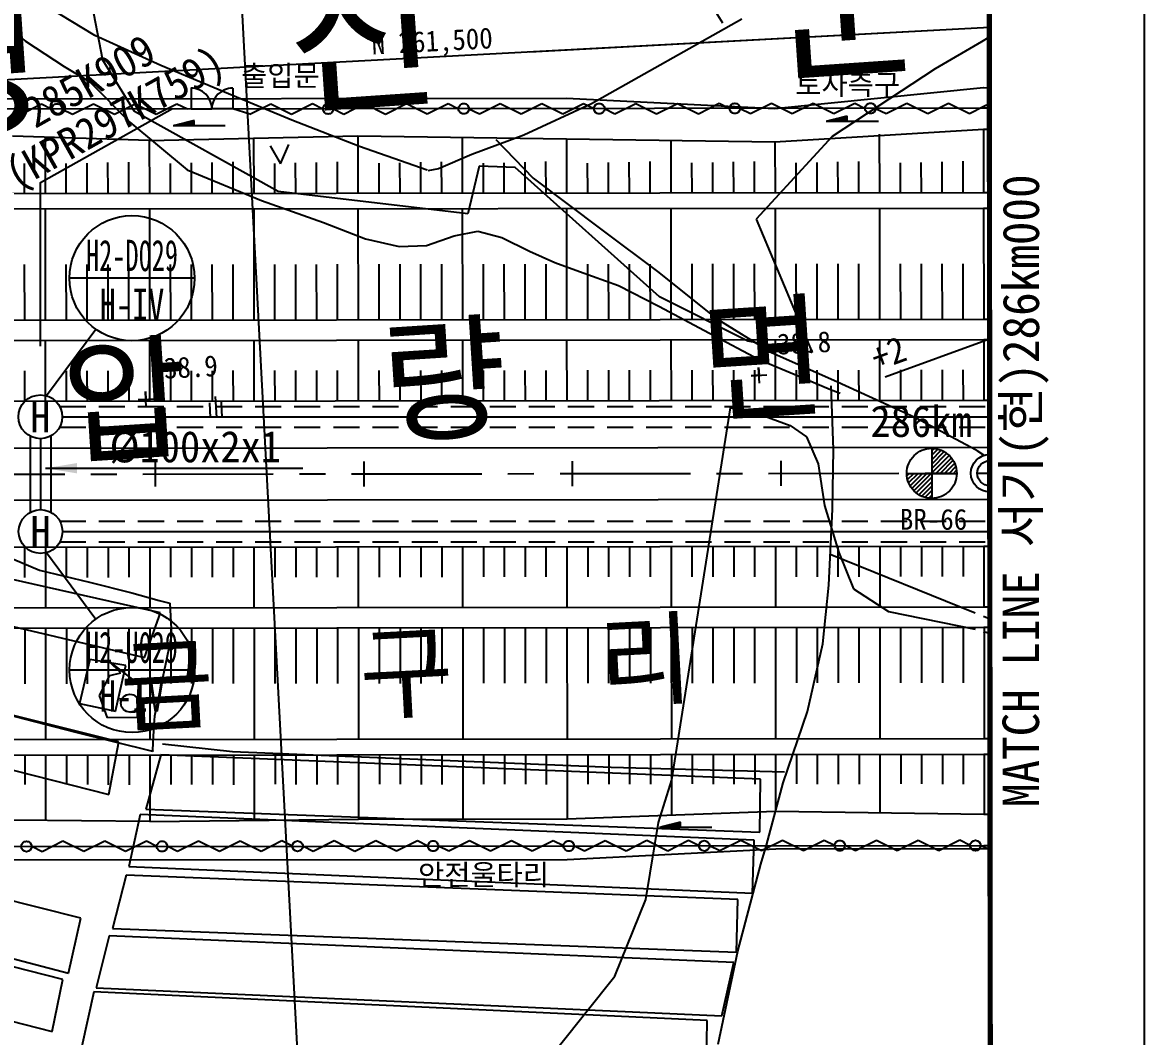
# Model space of a CAD drawing. Header units: millimetres. Extents: x 16742 to 17538, y 1103 to 1809.
# Drawn here: x 17430.3 to 17537.9, y 1420 to 1517.3 of the extents above; entities that cross this region are included whole.
import ezdxf
from ezdxf.enums import TextEntityAlignment as Align
from ezdxf.xclip import XClip

# ---------------------------------------------------------------- set-up
doc = ezdxf.new("R2010")
doc.units = ezdxf.units.MM
doc.header["$LTSCALE"] = 10
doc.header["$MEASUREMENT"] = 0
doc.header["$XCLIPFRAME"] = 2
for name, pattern in [('A-CENTR01', [2, 1.25, -0.25, 0.25, -0.25]), ('CENTER', [2, 1.25, -0.25, 0.25, -0.25]), ('HIDDEN', [0.375, 0.25, -0.125])]:
    doc.linetypes.add(name, pattern=pattern)
for name, color, linetype in [('TN-MACL', 6, 'A-CENTR01'), ('TN-MANH', 4, 'Continuous'), ('TZ-BASE', 253, 'Continuous'), ('TZ-CABL', 4, 'Continuous'), ('TZ-MACT', 6, 'Continuous')]:
    doc.layers.add(name, color=color, linetype=linetype)
doc.layers.add('TX-PAPR', color=2, linetype='Continuous', plot=False)
doc.styles.add('GR', font='GulimChe.ttf')
doc.styles.get("Standard").update_dxf_attribs({"font": 'GulimChe.ttf'})
doc.linetypes.add('ZIGZAG', pattern='A,0.0001,-0.2,[131,ltypeshp.shx,S=0.2,R=0,X=-0.2,Y=0],-0.4,[131,ltypeshp.shx,S=0.2,R=180,X=0.2,Y=0],-0.2', length=0.8001)
doc.dimstyles.get("Standard").update_dxf_attribs({"dimtxt": 0.18, "dimasz": 0.18, "dimexe": 0.18, "dimexo": 0.0625, "dimgap": 0.09, "dimtad": 0, "dimtih": 1, "dimtoh": 1, "dimdec": 4, "dimzin": 0, "dimdsep": 46, "dimtxsty": 'Standard', "dimcen": 0.09, "dimadec": 0, "dimazin": 0, "dimtfac": 1, "dimtdec": 4, "dimtofl": 0, "dimtmove": 0, "dimatfit": 3, "dimfxl": 0, "dimtolj": 1, "dimtzin": 0, "dimarcsym": 0})

# ---------------------------------------------------------------- blocks, each defined once
blk = doc.blocks.new('JD-FHFGFGH4SFG5')
at = {"layer": 'TZ-BASE'}
for p, q in [((623.59, 133.44), (642.18, -216.42)), ((674.42, 43.8, 40.57), (661.65, 64.36, 40.57)), ((614.97, 40.26, 38.99), (613.45, 48, 38.99)), ((614.2, 42.64, 40.09), (609.8, 45.29, 40.09)), ((603.39, 45.11, 39.17), (607.55, 42.07, 39.17)), ((676.22, 44.2, 41.21), (661.82, 36.08, 41.21)), ((699.42, 43.35), (-0.01, 6.18)), ((699.42, 43.35), (655.9, 41.04)), ((699.96, 43.38), (699.42, 43.35)), ((699.96, 43.38), (699.42, 43.35)), ((607.55, 42.07, 39.17), (611.25, 39.66, 39.17)), ((620.5, 39.76, 40.09), (614.2, 42.64, 40.09)), ((699.21, 42.02, 38.99), (694.77, 39.43, 38.99)), ((699.96, 42.45, 38.99), (699.21, 42.02, 38.99)), ((699.42, 42.14, 38.99), (699.21, 42.02, 38.99)), ((617.98, 35.33, 38.99), (614.97, 40.26, 38.99)), ((611.25, 39.66, 39.17), (613.71, 38.19, 39.17)), ((627.01, 37.02, 40.09), (620.5, 39.76, 40.09)), ((694.77, 39.43, 38.99), (684.88, 32.93, 38.99)), ((613.71, 38.19, 39.17), (617.55, 34.32, 39.17)), ((623.41, 37.58), (623.41, 35.58)), ((633.08, 34.52, 40.09), (627.01, 37.02, 40.09)), ((627.41, 37.58), (627.41, 35.58)), ((699.44, 35.65), (591.28, 35.55)), ((607.06, 35.06), (609.06, 36.06)), ((609.06, 36.06), (610.06, 35.56)), ((611.06, 35.57), (612.06, 35.07)), ((612.06, 35.07), (614.06, 36.07)), ((614.06, 36.07), (616.06, 35.07)), ((616.06, 35.07), (618.06, 36.07)), ((618.06, 36.07), (620.06, 35.07)), ((620.06, 35.07), (622.06, 36.08)), ((622.06, 36.08), (623.06, 35.58)), ((623.41, 35.58), (625.41, 35.58)), ((627.41, 35.58), (625.41, 35.58)), ((629.06, 35.08), (627.41, 35.58)), ((629.06, 35.08), (631.06, 36.08)), ((631.06, 36.08), (633.06, 35.09)), ((633.06, 35.09), (635.06, 36.09)), ((635.06, 36.09), (636.06, 35.59)), ((637.06, 35.59), (638.06, 35.09)), ((638.06, 35.09), (640.06, 36.09)), ((640.06, 36.09), (642.06, 35.09)), ((642.06, 35.09), (644.06, 36.1)), ((644.06, 36.1), (646.06, 35.1)), ((646.06, 35.1), (648.06, 36.1)), ((648.06, 36.1), (649.06, 35.6)), ((650.06, 35.6), (651.06, 35.1)), ((651.06, 35.1), (653.06, 36.11)), ((653.06, 36.11), (655.06, 35.11)), ((655.06, 35.11), (657.06, 36.11)), ((661.82, 36.08, 41.21), (655.34, 33.06, 41.21)), ((657.06, 36.11), (659.06, 35.11)), ((659.06, 35.11), (661.06, 36.11)), ((661.06, 36.11), (662.06, 35.61)), ((663.06, 35.61), (664.06, 35.12)), ((664.06, 35.12), (666.06, 36.12)), ((666.06, 36.12), (668.06, 35.12)), ((668.06, 35.12), (670.06, 36.12)), ((670.06, 36.12), (672.06, 35.12)), ((672.06, 35.12), (674.06, 36.13)), ((674.06, 36.13), (675.06, 35.63)), ((676.06, 35.63), (677.06, 35.13)), ((677.06, 35.13), (679.06, 36.13)), ((679.06, 36.13), (681.06, 35.13)), ((681.06, 35.13), (683.06, 36.13)), ((683.06, 36.13), (685.06, 35.14)), ((685.06, 35.14), (687.06, 36.14)), ((687.06, 36.14), (688.06, 35.64)), ((689.06, 35.64), (690.06, 35.14)), ((690.06, 35.14), (692.06, 36.14)), ((692.06, 36.14), (694.06, 35.14)), ((694.06, 35.14), (696.06, 36.15)), ((696.06, 36.15), (698.06, 35.15)), ((698.06, 35.15), (699.44, 35.84)), ((699.44, 35.84), (699.97, 36.1)), ((699.97, 35.65), (699.44, 35.65)), ((631.77, 27.67, 38.99), (617.98, 35.33, 38.99)), ((623.7, 34.46), (621.7, 33.96)), ((623.7, 34.43), (623.61, 34.43)), ((623.7, 34.45), (623.66, 34.45)), ((623.7, 33.96), (623.7, 34.46)), ((639.58, 31.99, 40.09), (633.08, 34.52, 40.09)), ((686.33, 34.88), (684.33, 34.38)), ((686.33, 34.88), (684.33, 34.38)), ((686.33, 34.88), (684.33, 34.38)), ((686.33, 34.43), (684.53, 34.43)), ((686.33, 34.43), (684.53, 34.43)), ((686.33, 34.43), (684.53, 34.43)), ((686.33, 34.45), (684.58, 34.45)), ((686.33, 34.45), (684.58, 34.45)), ((686.33, 34.45), (684.58, 34.45)), ((686.33, 34.46), (684.63, 34.46)), ((686.33, 34.46), (684.63, 34.46)), ((686.33, 34.46), (684.63, 34.46)), ((686.33, 34.47), (684.68, 34.47)), ((686.33, 34.47), (684.68, 34.47)), ((686.33, 34.47), (684.68, 34.47)), ((686.33, 34.48), (684.73, 34.48)), ((686.33, 34.48), (684.73, 34.48)), ((686.33, 34.48), (684.73, 34.48)), ((686.33, 34.5), (684.78, 34.5)), ((686.33, 34.5), (684.78, 34.5)), ((686.33, 34.5), (684.78, 34.5)), ((686.33, 34.51), (684.83, 34.51)), ((686.33, 34.51), (684.83, 34.51)), ((686.33, 34.51), (684.83, 34.51)), ((686.33, 34.52), (684.88, 34.52)), ((686.33, 34.52), (684.88, 34.52)), ((686.33, 34.52), (684.88, 34.52)), ((686.33, 34.53), (684.93, 34.53)), ((686.33, 34.53), (684.93, 34.53)), ((686.33, 34.53), (684.93, 34.53)), ((686.33, 34.55), (684.98, 34.55)), ((686.33, 34.55), (684.98, 34.55)), ((686.33, 34.55), (684.98, 34.55)), ((686.33, 34.56), (685.03, 34.56)), ((686.33, 34.56), (685.03, 34.56)), ((686.33, 34.56), (685.03, 34.56)), ((686.33, 34.57), (685.08, 34.57)), ((686.33, 34.57), (685.08, 34.57)), ((686.33, 34.57), (685.08, 34.57)), ((686.33, 34.58), (685.13, 34.58)), ((686.33, 34.58), (685.13, 34.58)), ((686.33, 34.58), (685.13, 34.58)), ((686.33, 34.6), (685.18, 34.6)), ((686.33, 34.6), (685.18, 34.6)), ((686.33, 34.6), (685.18, 34.6)), ((686.33, 34.61), (685.23, 34.61)), ((686.33, 34.61), (685.23, 34.61)), ((686.33, 34.61), (685.23, 34.61)), ((686.33, 34.62), (685.28, 34.62)), ((686.33, 34.62), (685.28, 34.62)), ((686.33, 34.62), (685.28, 34.62)), ((686.33, 34.63), (685.33, 34.63)), ((686.33, 34.63), (685.33, 34.63)), ((686.33, 34.63), (685.33, 34.63)), ((686.33, 34.65), (685.38, 34.65)), ((686.33, 34.65), (685.38, 34.65)), ((686.33, 34.65), (685.38, 34.65)), ((686.33, 34.66), (685.43, 34.66)), ((686.33, 34.66), (685.43, 34.66)), ((686.33, 34.66), (685.43, 34.66)), ((686.33, 34.67), (685.48, 34.67)), ((686.33, 34.67), (685.48, 34.67)), ((686.33, 34.67), (685.48, 34.67)), ((686.33, 34.68), (685.53, 34.68)), ((686.33, 34.68), (685.53, 34.68)), ((686.33, 34.68), (685.53, 34.68)), ((686.33, 34.7), (685.58, 34.7)), ((686.33, 34.7), (685.58, 34.7)), ((686.33, 34.7), (685.58, 34.7)), ((686.33, 34.71), (685.63, 34.71)), ((686.33, 34.71), (685.63, 34.71)), ((686.33, 34.71), (685.63, 34.71)), ((686.33, 34.72), (685.68, 34.72)), ((686.33, 34.72), (685.68, 34.72)), ((686.33, 34.72), (685.68, 34.72)), ((686.33, 34.73), (685.73, 34.73)), ((686.33, 34.73), (685.73, 34.73)), ((686.33, 34.73), (685.73, 34.73)), ((686.33, 34.75), (685.78, 34.75)), ((686.33, 34.75), (685.78, 34.75)), ((686.33, 34.75), (685.78, 34.75)), ((686.33, 34.76), (685.83, 34.76)), ((686.33, 34.76), (685.83, 34.76)), ((686.33, 34.76), (685.83, 34.76)), ((686.33, 34.77), (685.88, 34.77)), ((686.33, 34.77), (685.88, 34.77)), ((686.33, 34.77), (685.88, 34.77)), ((686.33, 34.78), (685.93, 34.78)), ((686.33, 34.78), (685.93, 34.78)), ((686.33, 34.78), (685.93, 34.78)), ((686.33, 34.8), (685.98, 34.8)), ((686.33, 34.8), (685.98, 34.8)), ((686.33, 34.8), (685.98, 34.8)), ((686.33, 34.81), (686.03, 34.81)), ((686.33, 34.81), (686.03, 34.81)), ((686.33, 34.81), (686.03, 34.81)), ((686.33, 34.82), (686.08, 34.82)), ((686.33, 34.82), (686.08, 34.82)), ((686.33, 34.82), (686.08, 34.82)), ((686.33, 34.83), (686.13, 34.83)), ((686.33, 34.83), (686.13, 34.83)), ((686.33, 34.83), (686.13, 34.83)), ((686.33, 34.85), (686.18, 34.85)), ((686.33, 34.85), (686.18, 34.85)), ((686.33, 34.85), (686.18, 34.85)), ((686.33, 34.86), (686.23, 34.86)), ((686.33, 34.86), (686.23, 34.86)), ((686.33, 34.86), (686.23, 34.86)), ((686.33, 34.87), (686.28, 34.87)), ((686.33, 34.87), (686.28, 34.87)), ((686.33, 34.87), (686.28, 34.87)), ((686.33, 34.38), (686.33, 34.88)), ((686.33, 34.38), (686.33, 34.88)), ((686.33, 34.38), (686.33, 34.88)), ((617.55, 34.32, 39.17), (623.04, 29.74, 39.17)), ((623.7, 33.96), (621.71, 33.96)), ((623.7, 33.97), (621.76, 33.97)), ((623.7, 33.98), (621.81, 33.98)), ((623.7, 34), (621.86, 33.99)), ((623.7, 34.01), (621.91, 34.01)), ((623.7, 34.02), (621.96, 34.02)), ((623.7, 34.03), (622.01, 34.03)), ((623.7, 34.05), (622.06, 34.04)), ((623.7, 34.06), (622.11, 34.06)), ((623.7, 34.07), (622.16, 34.07)), ((623.7, 34.08), (622.21, 34.08)), ((623.7, 34.1), (622.26, 34.1)), ((623.7, 34.11), (622.31, 34.11)), ((623.7, 34.12), (622.36, 34.12)), ((623.7, 34.13), (622.41, 34.13)), ((623.7, 34.15), (622.46, 34.15)), ((623.7, 34.16), (622.51, 34.16)), ((623.7, 34.17), (622.56, 34.17)), ((623.7, 34.18), (622.61, 34.18)), ((623.7, 34.2), (622.66, 34.2)), ((623.7, 34.21), (622.71, 34.21)), ((623.7, 34.22), (622.76, 34.22)), ((623.7, 34.23), (622.81, 34.23)), ((623.7, 34.25), (622.86, 34.25)), ((623.7, 34.26), (622.91, 34.26)), ((623.7, 34.27), (622.96, 34.27)), ((623.7, 34.28), (623.01, 34.28)), ((623.7, 34.3), (623.06, 34.3)), ((623.7, 34.31), (623.11, 34.31)), ((623.7, 34.32), (623.16, 34.32)), ((623.7, 34.33), (623.21, 34.33)), ((623.7, 34.35), (623.26, 34.35)), ((623.7, 34.36), (623.31, 34.36)), ((623.7, 34.37), (623.36, 34.37)), ((623.7, 34.38), (623.41, 34.38)), ((623.7, 34.4), (623.46, 34.4)), ((623.7, 34.41), (623.51, 34.41)), ((623.7, 34.42), (623.56, 34.42)), ((626.7, 33.96), (623.7, 33.96)), ((679.41, 32.43), (699.41, 33.65)), ((686.33, 34.38), (684.33, 34.38)), ((686.33, 34.38), (684.33, 34.38)), ((686.33, 34.38), (684.33, 34.38)), ((686.33, 34.4), (684.38, 34.4)), ((686.33, 34.4), (684.38, 34.4)), ((686.33, 34.4), (684.38, 34.4)), ((686.33, 34.41), (684.43, 34.41)), ((686.33, 34.41), (684.43, 34.41)), ((686.33, 34.41), (684.43, 34.41)), ((686.33, 34.42), (684.48, 34.42)), ((686.33, 34.42), (684.48, 34.42)), ((686.33, 34.42), (684.48, 34.42)), ((689.33, 34.39), (686.33, 34.38)), ((689.33, 34.39), (686.33, 34.38)), ((689.33, 34.39), (686.33, 34.38)), ((699.41, 33.65), (699.44, 33.65)), ((699.41, 33.65), (699.42, 27.58)), ((699.41, 33.65), (699.97, 33.64)), ((699.41, 33.65), (699.42, 27.58)), ((619.41, 32.57), (606.3, 32.97)), ((609.41, 32.88), (609.42, 27.49)), ((619.41, 32.57), (639.41, 32.99)), ((619.41, 32.57), (619.42, 27.5)), ((629.41, 32.78), (629.42, 27.51)), ((639.41, 32.99), (639.42, 27.52)), ((639.41, 32.99), (659.41, 32.71)), ((649.41, 32.85), (649.42, 27.53)), ((655.34, 33.06, 41.21), (650.33, 31.2, 41.21)), ((652.64, 32.66, 41.21), (656.22, 28.96, 41.21)), ((659.41, 32.71), (659.42, 27.54)), ((659.41, 32.71), (679.41, 32.43)), ((669.41, 32.57), (669.42, 27.55)), ((684.88, 32.93, 38.99), (677.62, 25.01, 38.99)), ((679.41, 32.43), (679.42, 27.56)), ((689.41, 33.16), (689.42, 27.57)), ((631, 32.06, 39.08), (631.99, 30.31, 39.08)), ((631.99, 30.31, 39.08), (632.8, 32.16, 39.08)), ((644.77, 30.15, 40.09), (639.58, 31.99, 40.09)), ((607.41, 30.34), (607.42, 27.49)), ((611.41, 30.34), (611.42, 27.5)), ((613.41, 30.39), (613.42, 27.5)), ((615.41, 30.44), (615.42, 27.5)), ((617.41, 30.49), (617.42, 27.5)), ((621.41, 30.35), (621.42, 27.51)), ((623.41, 30.4), (623.42, 27.51)), ((625.41, 30.45), (625.42, 27.51)), ((627.41, 30.5), (627.42, 27.51)), ((631.41, 30.36), (631.42, 27.51)), ((633.41, 30.41), (633.42, 27.52)), ((635.41, 30.46), (635.42, 27.52)), ((637.41, 30.51), (637.42, 27.52)), ((641.41, 30.37), (641.42, 27.52)), ((643.41, 30.42), (643.42, 27.53)), ((646.07, 29.72, 40.09), (644.77, 30.15, 40.09)), ((645.41, 30.47), (645.42, 27.53)), ((650.33, 31.2, 41.21), (647.15, 29.85, 41.21)), ((647.41, 30.52), (647.42, 27.53)), ((651.41, 30.38), (651.42, 27.53)), ((653.41, 30.43), (653.42, 27.54)), ((655.41, 30.48), (655.42, 27.54)), ((657.41, 30.53), (657.42, 27.54)), ((661.41, 30.39), (661.42, 27.54)), ((663.41, 30.44), (663.42, 27.54)), ((665.41, 30.49), (665.42, 27.55)), ((667.41, 30.54), (667.42, 27.55)), ((671.41, 30.4), (671.42, 27.55)), ((673.41, 30.45), (673.42, 27.55)), ((675.41, 30.5), (675.42, 27.56)), ((677.41, 30.55), (677.42, 27.56)), ((681.41, 30.4), (681.42, 27.56)), ((683.41, 30.45), (683.42, 27.56)), ((685.41, 30.5), (685.42, 27.57)), ((687.41, 30.55), (687.42, 27.57)), ((691.41, 30.41), (691.42, 27.57)), ((693.41, 30.46), (693.42, 27.57)), ((695.41, 30.51), (695.42, 27.58)), ((697.41, 30.56), (697.42, 27.58)), ((623.04, 29.74, 39.17), (630.16, 26.8, 39.17)), ((647.15, 29.85, 41.21), (646.12, 29.64, 41.21)), ((651.05, 30.11, 38.99), (649.97, 25.51, 38.99)), ((654.5, 29.97, 38.99), (651.05, 30.11, 38.99)), ((668.32, 17.58, 38.99), (654.5, 29.97, 38.99)), ((656.22, 28.96, 41.21), (662.8, 23.98, 41.21)), ((606.3, 27.49), (699.42, 27.58)), ((649.97, 25.51, 38.99), (631.77, 27.67, 38.99)), ((699.42, 27.58), (699.44, 27.58)), ((699.42, 27.58), (699.99, 27.58)), ((606.3, 25.99), (699.42, 26.08)), ((609.42, 25.99), (609.43, 15.32)), ((619.42, 26), (619.43, 15.33)), ((629.42, 26.01), (629.43, 15.34)), ((630.16, 26.8, 39.17), (636.13, 24.68, 39.17)), ((639.42, 26.02), (639.43, 15.35)), ((649.42, 26.03), (649.43, 15.36)), ((659.42, 26.04), (659.43, 15.37)), ((669.42, 26.05), (669.43, 15.38)), ((679.42, 26.06), (679.43, 15.39)), ((689.42, 26.07), (689.43, 15.4)), ((699.42, 26.08), (699.44, 26.08)), ((699.42, 26.08), (699.43, 15.41)), ((699.42, 26.08), (699.43, 15.41)), ((699.42, 26.08), (700, 26.08)), ((677.62, 25.01, 38.99), (682.97, 12.24, 38.99)), ((636.13, 24.68, 39.17), (640.15, 23.14, 39.17)), ((648.66, 23.4, 39.17), (650.93, 23.86, 39.17)), ((650.93, 23.86, 39.17), (653.23, 23.26, 39.17)), ((662.8, 23.98, 41.21), (668.28, 19.91, 41.21)), ((640.15, 23.14, 39.17), (643.36, 22.4, 39.17)), ((645.98, 22.49, 39.17), (648.66, 23.4, 39.17)), ((653.23, 23.26, 39.17), (655.86, 21.93, 39.17)), ((643.36, 22.4, 39.17), (645.98, 22.49, 39.17)), ((655.86, 21.93, 39.17), (658.31, 20.85, 39.17)), ((607.42, 20.66), (607.43, 15.32)), ((611.42, 20.66), (611.43, 15.33)), ((613.42, 20.66), (613.43, 15.33)), ((615.42, 20.66), (615.43, 15.33)), ((617.42, 20.67), (617.43, 15.33)), ((621.42, 20.67), (621.43, 15.34)), ((623.42, 20.67), (623.43, 15.34)), ((625.42, 20.67), (625.43, 15.34)), ((627.42, 20.68), (627.43, 15.34)), ((631.42, 20.68), (631.43, 15.34)), ((633.42, 20.68), (633.43, 15.35)), ((635.42, 20.68), (635.43, 15.35)), ((637.42, 20.69), (637.43, 15.35)), ((641.42, 20.69), (641.43, 15.35)), ((643.42, 20.69), (643.43, 15.36)), ((645.42, 20.69), (645.43, 15.36)), ((647.42, 20.69), (647.43, 15.36)), ((651.42, 20.7), (651.43, 15.36)), ((653.42, 20.7), (653.43, 15.37)), ((655.42, 20.7), (655.43, 15.37)), ((657.42, 20.7), (657.43, 15.37)), ((658.31, 20.85, 39.17), (660.66, 19.99, 39.17)), ((661.42, 20.71), (661.43, 15.37)), ((663.42, 20.71), (663.43, 15.38)), ((665.42, 20.71), (665.43, 15.38)), ((667.42, 20.71), (667.43, 15.38)), ((671.42, 20.72), (671.43, 15.38)), ((673.42, 20.72), (673.43, 15.38)), ((675.42, 20.72), (675.43, 15.39)), ((677.42, 20.72), (677.43, 15.39)), ((681.42, 20.73), (681.43, 15.39)), ((683.42, 20.73), (683.43, 15.39)), ((685.42, 20.73), (685.43, 15.4)), ((687.42, 20.73), (687.43, 15.4)), ((691.42, 20.74), (691.43, 15.4)), ((693.42, 20.74), (693.43, 15.4)), ((695.42, 20.74), (695.43, 15.41)), ((697.42, 20.74), (697.43, 15.41)), ((660.66, 19.99, 39.17), (664.41, 18.65, 39.17)), ((668.28, 19.91, 41.21), (673.73, 15.53, 41.21)), ((664.41, 18.65, 39.17), (668.27, 16.68, 39.17)), ((676.82, 13.32, 38.99), (668.32, 17.58, 38.99)), ((668.27, 16.68, 39.17), (673.14, 14.09, 39.17)), ((606.31, 15.32), (699.43, 15.41)), ((673.73, 15.53, 41.21), (679.01, 12.27, 41.21)), ((699.43, 15.41), (699.44, 15.41)), ((699.43, 15.41), (699.99, 15.41)), ((673.14, 14.09, 39.17), (677.96, 11.51, 39.17)), ((606.32, 13.37), (699.43, 13.46)), ((609.43, 13.37), (609.44, 7.56)), ((619.43, 13.38), (619.44, 7.57)), ((629.43, 13.39), (629.44, 7.58)), ((639.43, 13.4), (639.44, 7.59)), ((649.43, 13.41), (649.44, 7.6)), ((659.43, 13.42), (659.44, 7.61)), ((669.43, 13.43), (669.44, 7.62)), ((682.97, 12.24, 38.99), (676.82, 13.32, 38.99)), ((679.43, 13.44), (679.44, 7.63)), ((689.43, 13.45), (689.44, 7.64)), ((689.99, 9.9), (699.99, 13.55)), ((699.43, 13.46), (699.44, 13.46)), ((699.43, 13.46), (699.44, 7.65)), ((699.43, 13.46), (700.01, 13.46)), ((700, 0.65), (699.99, 13.55)), ((679.01, 12.27, 41.21), (685.4, 9.4, 41.21)), ((677.92, 9.29, 38.84), (677.84, 10.79, 38.84)), ((677.84, 10.79, 38.84), (677.88, 10.04, 38.84)), ((677.96, 11.51, 39.17), (681.63, 10, 39.17)), ((607.43, 10.47), (607.44, 7.56)), ((611.43, 10.47), (611.44, 7.57)), ((613.43, 10.47), (613.44, 7.57)), ((615.43, 10.47), (615.44, 7.57)), ((617.43, 10.48), (617.44, 7.57)), ((621.43, 10.48), (621.44, 7.58)), ((623.43, 10.48), (623.44, 7.58)), ((625.43, 10.48), (625.44, 7.58)), ((627.43, 10.49), (627.44, 7.58)), ((631.43, 10.49), (631.44, 7.58)), ((633.43, 10.49), (633.44, 7.59)), ((635.43, 10.49), (635.44, 7.59)), ((637.43, 10.5), (637.44, 7.59)), ((641.43, 10.5), (641.44, 7.59)), ((643.43, 10.5), (643.44, 7.6)), ((645.43, 10.5), (645.44, 7.6)), ((647.43, 10.5), (647.44, 7.6)), ((651.43, 10.51), (651.44, 7.6)), ((653.43, 10.51), (653.44, 7.61)), ((655.43, 10.51), (655.44, 7.61)), ((657.43, 10.51), (657.44, 7.61)), ((661.43, 10.52), (661.44, 7.61)), ((663.43, 10.52), (663.44, 7.62)), ((665.43, 10.52), (665.44, 7.62)), ((667.43, 10.52), (667.44, 7.62)), ((671.43, 10.53), (671.44, 7.62)), ((673.43, 10.53), (673.44, 7.62)), ((675.43, 10.53), (675.44, 7.63)), ((677.13, 10, 38.84), (678.63, 10.08, 38.84)), ((677.88, 10.04, 38.84), (677.13, 10, 38.84)), ((677.43, 10.53), (677.44, 7.63)), ((681.43, 10.54), (681.44, 7.63)), ((681.63, 10, 39.17), (684.73, 8.69, 39.17)), ((683.43, 10.54), (683.44, 7.63)), ((685.43, 10.54), (685.44, 7.64)), ((687.43, 10.54), (687.44, 7.64)), ((691.43, 10.55), (691.44, 7.64)), ((693.43, 10.55), (693.44, 7.64)), ((695.43, 10.55), (695.44, 7.65)), ((697.43, 10.55), (697.44, 7.65)), ((684.73, 8.69, 39.17), (685.65, 8.33, 39.17)), ((685.02, 2.93, 39.3), (684.81, 9.03, 39.3)), ((685.4, 9.4, 41.21), (692.88, 6, 41.21)), ((606.14, 7.56), (699.4, 7.65)), ((618.33, 7.69, 38.94), (619.82, 7.77, 38.94)), ((619.08, 7.73, 38.94), (618.33, 7.69, 38.94)), ((619.12, 6.98, 38.94), (619.04, 8.48, 38.94)), ((619.04, 8.48, 38.94), (619.08, 7.73, 38.94)), ((625.74, 8, 38.87), (625.84, 5.99, 38.87)), ((699.44, 7.65), (699.44, 7.65)), ((699.44, 7.65), (699.99, 7.65)), ((625.18, 7.41, 38.87), (625.26, 5.96, 38.87)), ((626.41, 6, 38.87), (626.33, 7.47, 38.87)), ((669.51, -28.74, 39.03), (675.15, 6.93, 39.03)), ((675.15, 6.93, 39.03), (677.84, 6.34, 39.03)), ((677.84, 6.34, 39.03), (680.85, 5.24, 39.03)), ((692.88, 6, 41.21), (698.71, 2.89, 41.21)), ((680.85, 5.24, 39.03), (682.44, 4.13, 39.03)), ((682.44, 4.13, 39.03), (683.56, 1.54, 39.03)), ((499.95, 2.96), (699.93, 3.15)), ((684.92, -2.8, 39.3), (685.02, 2.93, 39.3)), ((694.44, 3.04), (694.44, -1.76)), ((694.44, 2.8), (694.67, 3.03)), ((694.44, 2.38), (695.03, 2.97)), ((694.44, 1.95), (695.35, 2.86)), ((694.44, 1.53), (695.64, 2.72)), ((694.44, 1.1), (695.89, 2.56)), ((694.44, 0.68), (696.12, 2.36)), ((698.71, 2.89, 41.21), (698.78, 2.84, 41.21)), ((698.78, 2.84, 41.21), (699.42, 2.43, 41.21)), ((699.94, 3.15), (700, 3.15)), ((620, -0.63), (620, 1.77)), ((640, -0.61), (640, 1.79)), ((660, -0.59), (660, 1.81)), ((680, -0.57), (680, 1.83)), ((683.56, 1.54, 39.03), (684.17, -2.44, 39.03)), ((694.83, 0.64), (696.32, 2.14)), ((695.25, 0.64), (696.49, 1.89)), ((695.68, 0.64), (696.64, 1.61)), ((696.1, 0.64), (696.75, 1.3)), ((692.04, 0.64), (696.84, 0.64)), ((692.05, 0.41), (692.28, 0.64)), ((692.12, 0.05), (692.71, 0.64)), ((692.22, -0.27), (693.13, 0.64)), ((692.36, -0.55), (693.56, 0.64)), ((692.53, -0.81), (693.98, 0.64)), ((692.73, -1.04), (694.4, 0.64)), ((692.95, -1.24), (694.44, 0.26)), ((696.53, 0.64), (696.82, 0.94)), ((693.2, -1.41), (694.44, -0.17)), ((693.48, -1.56), (694.44, -0.59)), ((693.79, -1.67), (694.44, -1.02)), ((499.96, -2.04), (699.96, -1.85)), ((694.15, -1.74), (694.44, -1.44)), ((699.95, -1.85), (700, -1.85)), ((684.17, -2.44, 39.03), (685.54, -6.96, 39.03)), ((684.57, -10.09, 39.3), (684.92, -2.8, 39.3)), ((606.15, -6.44), (699.48, -6.35)), ((607.45, -6.44), (607.45, -9.34)), ((609.45, -6.44), (609.45, -12.25)), ((611.45, -6.43), (611.45, -9.34)), ((613.45, -6.43), (613.45, -9.34)), ((615.45, -6.43), (615.45, -9.34)), ((617.45, -6.43), (617.45, -9.33)), ((619.45, -6.43), (619.45, -12.24)), ((621.45, -6.42), (621.45, -9.33)), ((623.45, -6.42), (623.45, -9.33)), ((625.45, -6.42), (625.45, -9.33)), ((627.45, -6.42), (627.45, -9.32)), ((629.45, -6.42), (629.45, -12.23)), ((631.45, -6.42), (631.45, -9.32)), ((633.45, -6.41), (633.45, -9.32)), ((635.45, -6.41), (635.45, -9.32)), ((637.45, -6.41), (637.45, -9.31)), ((639.45, -6.41), (639.45, -12.22)), ((641.45, -6.41), (641.45, -9.31)), ((643.45, -6.4), (643.45, -9.31)), ((645.45, -6.4), (645.45, -9.31)), ((647.45, -6.4), (647.45, -9.31)), ((649.45, -6.4), (649.45, -12.21)), ((651.45, -6.4), (651.45, -9.3)), ((653.45, -6.39), (653.45, -9.3)), ((655.45, -6.39), (655.45, -9.3)), ((657.45, -6.39), (657.45, -9.3)), ((659.45, -6.39), (659.45, -12.2)), ((661.45, -6.39), (661.45, -9.29)), ((663.45, -6.38), (663.45, -9.29)), ((665.45, -6.38), (665.45, -9.29)), ((667.45, -6.38), (667.45, -9.29)), ((669.45, -6.38), (669.45, -12.19)), ((671.45, -6.38), (671.45, -9.28)), ((673.45, -6.38), (673.45, -9.28)), ((675.45, -6.37), (675.45, -9.28)), ((677.45, -6.37), (677.45, -9.28)), ((679.45, -6.37), (679.45, -12.18)), ((681.45, -6.37), (681.45, -9.27)), ((683.45, -6.37), (683.45, -9.27)), ((685.45, -6.36), (685.45, -9.27)), ((687.45, -6.36), (687.45, -9.27)), ((689.45, -6.36), (689.45, -12.17)), ((691.45, -6.36), (691.45, -9.26)), ((693.45, -6.36), (693.45, -9.26)), ((695.45, -6.35), (695.45, -9.26)), ((697.45, -6.35), (697.45, -9.26)), ((699.44, -6.35), (699.48, -6.35)), ((699.45, -6.35), (699.45, -12.16)), ((699.45, -6.35), (700.03, -6.35)), ((620.48, -12.75, 40.37), (596.92, -7.42, 40.37)), ((603.99, -6.57, 40.41), (608.88, -8.64, 40.41)), ((698.61, -12.76, 39.83), (684.71, -7.15, 39.83)), ((685.54, -6.96, 39.03), (686.95, -10.44, 39.03)), ((616.48, -25.12, 39.42), (550.16, -8.45, 39.42)), ((608.88, -8.64, 40.41), (613.66, -9.81, 40.41)), ((613.66, -9.81, 40.41), (617.74, -10.83, 40.41)), ((683.99, -15.7, 39.3), (684.57, -10.09, 39.3)), ((686.95, -10.44, 39.03), (690.3, -12.6, 39.03)), ((596.25, -11.66, 40.37), (618.95, -17.03, 40.37)), ((617.74, -10.83, 40.41), (620.35, -11.55, 40.41)), ((620.35, -11.55, 40.41), (621.39, -11.82, 40.41)), ((621.39, -11.82, 40.41), (621.54, -14.91, 40.41)), ((546.48, -12.71, 39.42), (615.53, -30.15, 39.42)), ((606.34, -12.25), (699.45, -12.16)), ((618.95, -17.03, 40.37), (620.48, -12.75, 40.37)), ((690.3, -12.6, 39.03), (698.59, -14.31, 39.03)), ((699.44, -12.16), (699.45, -12.16)), ((699.45, -12.16), (700.03, -12.16)), ((700.01, -13.33, 39.83), (699.42, -13.09, 39.83)), ((606.34, -14.2), (699.46, -14.11)), ((607.46, -14.2), (607.46, -19.53)), ((609.46, -14.2), (609.47, -24.87)), ((611.46, -14.19), (611.46, -19.53)), ((613.46, -14.19), (613.46, -19.53)), ((615.46, -14.19), (615.46, -19.53)), ((617.46, -14.19), (617.46, -19.52)), ((619.46, -14.19), (619.47, -24.86)), ((621.54, -14.91, 40.41), (620.55, -19.64, 40.41)), ((621.46, -14.18), (621.46, -19.52)), ((623.46, -14.18), (623.46, -19.52)), ((625.46, -14.18), (625.46, -19.52)), ((627.46, -14.18), (627.46, -19.51)), ((629.46, -14.18), (629.47, -24.85)), ((631.46, -14.18), (631.46, -19.51)), ((633.46, -14.17), (633.46, -19.51)), ((635.46, -14.17), (635.46, -19.51)), ((637.46, -14.17), (637.46, -19.5)), ((639.46, -14.17), (639.47, -24.84)), ((641.46, -14.17), (641.46, -19.5)), ((643.46, -14.16), (643.46, -19.5)), ((645.46, -14.16), (645.46, -19.5)), ((647.46, -14.16), (647.46, -19.5)), ((649.46, -14.16), (649.47, -24.83)), ((651.46, -14.16), (651.46, -19.49)), ((653.46, -14.15), (653.46, -19.49)), ((655.46, -14.15), (655.46, -19.49)), ((657.46, -14.15), (657.46, -19.49)), ((659.46, -14.15), (659.47, -24.82)), ((661.46, -14.15), (661.46, -19.48)), ((663.46, -14.14), (663.46, -19.48)), ((665.46, -14.14), (665.46, -19.48)), ((667.46, -14.14), (667.46, -19.48)), ((669.46, -14.14), (669.47, -24.81)), ((671.46, -14.14), (671.46, -19.47)), ((673.46, -14.14), (673.46, -19.47)), ((675.46, -14.13), (675.46, -19.47)), ((677.46, -14.13), (677.46, -19.47)), ((679.46, -14.13), (679.47, -24.8)), ((681.46, -14.13), (681.46, -19.46)), ((683.46, -14.13), (683.46, -19.46)), ((685.46, -14.12), (685.46, -19.46)), ((687.46, -14.12), (687.46, -19.46)), ((689.46, -14.12), (689.47, -24.79)), ((691.46, -14.12), (691.46, -19.45)), ((693.46, -14.12), (693.46, -19.45)), ((695.46, -14.11), (695.46, -19.45)), ((697.46, -14.11), (697.46, -19.45)), ((699.42, -14.53, 39.03), (700.01, -14.7, 39.03)), ((699.44, -14.11), (699.46, -14.11)), ((699.46, -14.11), (699.47, -24.78)), ((699.46, -14.11), (700.03, -14.11)), ((682.54, -22.21, 39.3), (683.99, -15.7, 39.3)), ((613.7, -17.21, 40.29), (612.73, -21.42, 40.29)), ((617.17, -17.78, 40.29), (613.7, -17.21, 40.29)), ((615.52, -17.36, 41.21), (618.35, -19.54, 41.21)), ((616.67, -18.48, 41.21), (615.52, -17.36, 41.21)), ((616.16, -22.16, 40.29), (617.17, -17.78, 40.29)), ((612.27, -24.19, 40.41), (592.46, -19.03, 40.41)), ((614.64, -20.66, 41.21), (615.61, -18.73, 41.21)), ((615.61, -18.73, 41.21), (616.67, -18.48, 41.21)), ((618.35, -19.54, 41.21), (618.24, -22.78, 41.21)), ((620.55, -19.64, 40.41), (619.92, -22.63, 40.41)), ((612.73, -21.42, 40.29), (616.16, -22.16, 40.29)), ((615.4, -22.79, 41.21), (614.64, -20.66, 41.21)), ((612.85, -42.03, 39.36), (535.76, -22.51, 39.36)), ((617.6, -22.26, 39.08), (618.43, -22.21, 39.08)), ((680.19, -29.05, 39.3), (682.54, -22.21, 39.3)), ((618.24, -22.78, 41.21), (615.4, -22.79, 41.21)), ((619.86, -23.41, 40.41), (619.73, -25.87, 40.41)), ((619.92, -22.63, 40.41), (619.86, -23.41, 40.41)), ((619.74, -26.04, 40.41), (612.27, -24.19, 40.41)), ((606.35, -24.87), (699.47, -24.78)), ((615.53, -30.15, 39.42), (616.48, -25.12, 39.42)), ((627.4, -26.07, 39.1), (620.66, -25.32, 39.1)), ((699.44, -24.78), (699.47, -24.78)), ((699.47, -24.78), (700.04, -24.78)), ((606.35, -26.37), (699.47, -26.28)), ((607.47, -26.37), (607.47, -29.2)), ((609.47, -26.37), (609.47, -32.64)), ((611.47, -26.36), (611.47, -29.2)), ((613.47, -26.36), (613.47, -29.21)), ((615.47, -26.36), (615.47, -29.22)), ((617.47, -26.36), (617.47, -29.23)), ((620.52, -26.36, 39.51), (619.07, -31.57, 39.51)), ((619.47, -26.36), (619.47, -32.73)), ((619.73, -25.87, 40.41), (619.74, -26.04, 40.41)), ((678.03, -28.7, 39.51), (620.52, -26.36, 39.51)), ((621.47, -26.35), (621.47, -29.19)), ((623.47, -26.35), (623.47, -29.2)), ((625.47, -26.35), (625.47, -29.21)), ((663.7, -27.56, 39.1), (627.4, -26.07, 39.1)), ((627.47, -26.35), (627.47, -29.22)), ((629.47, -26.35), (629.47, -32.62)), ((631.47, -26.35), (631.47, -29.18)), ((633.47, -26.34), (633.47, -29.19)), ((635.47, -26.34), (635.47, -29.2)), ((637.47, -26.34), (637.47, -29.21)), ((639.47, -26.34), (639.47, -32.51)), ((641.47, -26.34), (641.47, -29.17)), ((643.47, -26.33), (643.47, -29.18)), ((645.47, -26.33), (645.47, -29.19)), ((647.47, -26.33), (647.47, -29.2)), ((649.47, -26.33), (649.47, -32.5)), ((651.47, -26.33), (651.47, -29.16)), ((653.47, -26.32), (653.47, -29.17)), ((655.47, -26.32), (655.47, -29.18)), ((657.47, -26.32), (657.47, -29.19)), ((659.47, -26.32), (659.47, -32.49)), ((661.47, -26.32), (661.47, -29.15)), ((663.47, -26.31), (663.47, -29.16)), ((665.47, -26.31), (665.47, -29.17)), ((667.47, -26.31), (667.47, -29.18)), ((669.47, -26.31), (669.47, -32.13)), ((671.47, -26.31), (671.47, -29.14)), ((673.47, -26.31), (673.47, -29.15)), ((675.47, -26.3), (675.47, -29.16)), ((677.47, -26.3), (677.47, -29.17)), ((679.47, -26.3), (679.47, -31.77)), ((681.47, -26.3), (681.47, -29.14)), ((683.47, -26.3), (683.47, -29.15)), ((685.47, -26.29), (685.47, -29.16)), ((687.47, -26.29), (687.47, -29.17)), ((689.47, -26.29), (689.47, -31.91)), ((691.47, -26.29), (691.47, -29.13)), ((693.47, -26.29), (693.47, -29.14)), ((695.47, -26.28), (695.47, -29.15)), ((697.47, -26.28), (697.47, -29.16)), ((699.44, -26.28), (699.47, -26.28)), ((699.47, -26.28), (699.47, -32.05)), ((699.47, -26.28), (700.04, -26.28)), ((611.11, -47.91, 39.36), (532.84, -27.82, 39.36)), ((533.81, -27.05, 39.36), (611.65, -47.28, 39.36)), ((680.33, -28.01, 39.1), (663.7, -27.56, 39.1)), ((668.23, -32.83, 39.03), (669.51, -28.74, 39.03)), ((677.95, -33.78, 39.51), (678.03, -28.7, 39.51)), ((678.59, -35.01, 39.3), (680.19, -29.05, 39.3)), ((618.53, -32.06, 39.62), (617.45, -37.05, 39.62)), ((677.41, -34.53, 39.62), (618.53, -32.06, 39.62)), ((619.07, -31.57, 39.51), (677.95, -33.78, 39.51)), ((659.47, -32.49), (679.47, -31.77)), ((679.47, -31.77), (699.47, -32.05)), ((699.44, -32.05), (699.47, -32.05)), ((699.47, -32.05), (700.05, -32.05)), ((531.24, -32.52, 39.36), (610.08, -52.89, 39.36)), ((619.47, -32.73), (606.36, -32.62)), ((619.47, -32.73), (639.47, -32.51)), ((639.47, -32.51), (659.47, -32.49)), ((667.02, -40.23, 39.03), (668.23, -32.83, 39.03)), ((670.34, -32.82), (668.35, -33.32)), ((670.34, -32.82), (668.35, -33.32)), ((670.34, -32.82), (668.35, -33.32)), ((670.34, -33.32), (668.35, -33.32)), ((670.34, -33.32), (668.35, -33.32)), ((670.34, -33.32), (668.35, -33.32)), ((670.34, -33.3), (668.4, -33.31)), ((670.34, -33.3), (668.4, -33.31)), ((670.34, -33.3), (668.4, -33.31)), ((670.34, -33.29), (668.45, -33.29)), ((670.34, -33.29), (668.45, -33.29)), ((670.34, -33.29), (668.45, -33.29)), ((670.34, -33.28), (668.5, -33.28)), ((670.34, -33.28), (668.5, -33.28)), ((670.34, -33.28), (668.5, -33.28)), ((670.34, -33.27), (668.55, -33.27)), ((670.34, -33.27), (668.55, -33.27)), ((670.34, -33.27), (668.55, -33.27)), ((670.34, -33.25), (668.6, -33.25)), ((670.34, -33.25), (668.6, -33.25)), ((670.34, -33.25), (668.6, -33.25)), ((670.34, -33.24), (668.65, -33.24)), ((670.34, -33.24), (668.65, -33.24)), ((670.34, -33.24), (668.65, -33.24)), ((670.34, -33.23), (668.7, -33.23)), ((670.34, -33.23), (668.7, -33.23)), ((670.34, -33.23), (668.7, -33.23)), ((670.34, -33.22), (668.75, -33.22)), ((670.34, -33.22), (668.75, -33.22)), ((670.34, -33.22), (668.75, -33.22)), ((670.34, -33.2), (668.8, -33.2)), ((670.34, -33.2), (668.8, -33.2)), ((670.34, -33.2), (668.8, -33.2)), ((670.34, -33.19), (668.85, -33.19)), ((670.34, -33.19), (668.85, -33.19)), ((670.34, -33.19), (668.85, -33.19)), ((670.34, -33.18), (668.9, -33.18)), ((670.34, -33.18), (668.9, -33.18)), ((670.34, -33.18), (668.9, -33.18)), ((670.34, -33.17), (668.95, -33.17)), ((670.34, -33.17), (668.95, -33.17)), ((670.34, -33.17), (668.95, -33.17)), ((670.34, -33.15), (669, -33.15)), ((670.34, -33.15), (669, -33.15)), ((670.34, -33.15), (669, -33.15)), ((670.34, -33.14), (669.05, -33.14)), ((670.34, -33.14), (669.05, -33.14)), ((670.34, -33.14), (669.05, -33.14)), ((670.34, -33.13), (669.1, -33.13)), ((670.34, -33.13), (669.1, -33.13)), ((670.34, -33.13), (669.1, -33.13)), ((670.34, -33.12), (669.15, -33.12)), ((670.34, -33.12), (669.15, -33.12)), ((670.34, -33.12), (669.15, -33.12)), ((670.34, -33.1), (669.2, -33.1)), ((670.34, -33.1), (669.2, -33.1)), ((670.34, -33.1), (669.2, -33.1)), ((670.34, -33.09), (669.25, -33.09)), ((670.34, -33.09), (669.25, -33.09)), ((670.34, -33.09), (669.25, -33.09)), ((670.34, -33.08), (669.3, -33.08)), ((670.34, -33.08), (669.3, -33.08)), ((670.34, -33.08), (669.3, -33.08)), ((670.34, -33.07), (669.35, -33.07)), ((670.34, -33.07), (669.35, -33.07)), ((670.34, -33.07), (669.35, -33.07)), ((670.34, -33.05), (669.4, -33.05)), ((670.34, -33.05), (669.4, -33.05)), ((670.34, -33.05), (669.4, -33.05)), ((670.34, -33.04), (669.45, -33.04)), ((670.34, -33.04), (669.45, -33.04)), ((670.34, -33.04), (669.45, -33.04)), ((670.34, -33.03), (669.5, -33.03)), ((670.34, -33.03), (669.5, -33.03)), ((670.34, -33.03), (669.5, -33.03)), ((670.34, -33.02), (669.55, -33.02)), ((670.34, -33.02), (669.55, -33.02)), ((670.34, -33.02), (669.55, -33.02)), ((670.34, -33), (669.6, -33)), ((670.34, -33), (669.6, -33)), ((670.34, -33), (669.6, -33)), ((670.34, -32.99), (669.65, -32.99)), ((670.34, -32.99), (669.65, -32.99)), ((670.34, -32.99), (669.65, -32.99)), ((670.34, -32.98), (669.7, -32.98)), ((670.34, -32.98), (669.7, -32.98)), ((670.34, -32.98), (669.7, -32.98)), ((670.34, -32.97), (669.75, -32.97)), ((670.34, -32.97), (669.75, -32.97)), ((670.34, -32.97), (669.75, -32.97)), ((670.34, -32.95), (669.8, -32.95)), ((670.34, -32.95), (669.8, -32.95)), ((670.34, -32.95), (669.8, -32.95)), ((670.34, -32.94), (669.85, -32.94)), ((670.34, -32.94), (669.85, -32.94)), ((670.34, -32.94), (669.85, -32.94)), ((670.34, -32.93), (669.9, -32.93)), ((670.34, -32.93), (669.9, -32.93)), ((670.34, -32.93), (669.9, -32.93)), ((670.34, -32.92), (669.95, -32.92)), ((670.34, -32.92), (669.95, -32.92)), ((670.34, -32.92), (669.95, -32.92)), ((670.34, -32.9), (670, -32.9)), ((670.34, -32.9), (670, -32.9)), ((670.34, -32.9), (670, -32.9)), ((670.34, -32.89), (670.05, -32.89)), ((670.34, -32.89), (670.05, -32.89)), ((670.34, -32.89), (670.05, -32.89)), ((670.34, -32.88), (670.1, -32.88)), ((670.34, -32.88), (670.1, -32.88)), ((670.34, -32.88), (670.1, -32.88)), ((670.34, -32.87), (670.15, -32.87)), ((670.34, -32.87), (670.15, -32.87)), ((670.34, -32.87), (670.15, -32.87)), ((670.34, -32.85), (670.2, -32.85)), ((670.34, -32.85), (670.2, -32.85)), ((670.34, -32.85), (670.2, -32.85)), ((670.34, -32.84), (670.25, -32.84)), ((670.34, -32.84), (670.25, -32.84)), ((670.34, -32.84), (670.25, -32.84)), ((670.34, -32.83), (670.3, -32.83)), ((670.34, -32.83), (670.3, -32.83)), ((670.34, -32.83), (670.3, -32.83)), ((670.34, -33.32), (670.34, -32.82)), ((670.34, -33.32), (670.34, -32.82)), ((670.34, -33.32), (670.34, -32.82)), ((673.35, -33.31), (670.34, -33.32)), ((673.35, -33.31), (670.34, -33.32)), ((673.35, -33.31), (670.34, -33.32)), ((591.34, -35.15), (699.44, -35.05)), ((609.13, -35.64), (608.13, -35.14)), ((611.13, -34.63), (609.13, -35.64)), ((613.13, -35.63), (611.13, -34.63)), ((615.13, -34.63), (613.13, -35.63)), ((617.13, -35.63), (615.13, -34.63)), ((619.13, -34.63), (617.13, -35.63)), ((620.13, -35.13), (619.13, -34.63)), ((622.13, -35.62), (621.13, -35.12)), ((624.13, -34.62), (622.13, -35.62)), ((626.13, -35.62), (624.13, -34.62)), ((628.13, -34.62), (626.13, -35.62)), ((630.13, -35.62), (628.13, -34.62)), ((632.13, -34.61), (630.13, -35.62)), ((633.13, -35.11), (632.13, -34.61)), ((635.13, -35.61), (634.13, -35.11)), ((637.13, -34.61), (635.13, -35.61)), ((639.13, -35.61), (637.13, -34.61)), ((641.13, -34.61), (639.13, -35.61)), ((643.13, -35.6), (641.13, -34.61)), ((645.13, -34.6), (643.13, -35.6)), ((646.13, -35.1), (645.13, -34.6)), ((648.13, -35.6), (647.13, -35.1)), ((650.13, -34.6), (648.13, -35.6)), ((652.13, -35.6), (650.13, -34.6)), ((654.13, -34.59), (652.13, -35.6)), ((656.13, -35.59), (654.13, -34.59)), ((658.13, -34.59), (656.13, -35.59)), ((659.13, -35.09), (658.13, -34.59)), ((661.13, -35.59), (660.13, -35.09)), ((663.13, -34.59), (661.13, -35.59)), ((665.13, -35.58), (663.13, -34.59)), ((667.13, -34.58), (665.13, -35.58)), ((669.13, -35.58), (667.13, -34.58)), ((671.13, -34.58), (669.13, -35.58)), ((672.13, -35.08), (671.13, -34.58)), ((674.13, -35.57), (673.13, -35.08)), ((676.13, -34.57), (674.13, -35.57)), ((678.13, -35.57), (676.13, -34.57)), ((677.25, -39.62, 39.62), (677.41, -34.53, 39.62)), ((678.05, -36.83, 39.3), (678.59, -35.01, 39.3)), ((680.13, -34.57), (678.13, -35.57)), ((682.13, -35.57), (680.13, -34.57)), ((684.13, -34.57), (682.13, -35.57)), ((685.13, -35.06), (684.13, -34.57)), ((687.13, -35.56), (686.13, -35.06)), ((689.13, -34.56), (687.13, -35.56)), ((691.13, -35.56), (689.13, -34.56)), ((693.13, -34.56), (691.13, -35.56)), ((695.13, -35.56), (693.13, -34.56)), ((697.13, -34.55), (695.13, -35.56)), ((698.13, -35.05), (697.13, -34.55)), ((700.03, -35.5), (699.13, -35.05)), ((699.44, -35.05), (700.03, -35.05)), ((617.45, -37.05, 39.62), (677.25, -39.62, 39.62)), ((675.85, -45.17, 39.3), (678.05, -36.83, 39.3)), ((617.18, -37.88, 39.62), (615.89, -43, 39.62)), ((675.85, -40.22, 39.62), (617.18, -37.88, 39.62)), ((664.05, -47.57, 39.03), (667.02, -40.23, 39.03)), ((675.72, -45.27, 39.62), (675.85, -40.22, 39.62)), ((611.65, -47.28, 39.36), (612.85, -42.03, 39.36)), ((615.89, -43, 39.62), (675.72, -45.27, 39.62)), ((615.57, -43.7, 39.7), (614.33, -48.7, 39.7)), ((675.46, -46.26, 39.7), (615.57, -43.7, 39.7)), ((673.96, -54.11, 39.3), (675.85, -45.17, 39.3)), ((674.3, -51.38, 39.7), (675.46, -46.26, 39.7)), ((610.08, -52.89, 39.36), (611.11, -47.91, 39.36)), ((658.61, -54.39, 39.03), (664.05, -47.57, 39.03)), ((614.08, -49.09, 39.62), (612.93, -54.3, 39.62)), ((672.89, -51.82, 39.62), (614.08, -49.09, 39.62)), ((614.33, -48.7, 39.7), (674.3, -51.38, 39.7)), ((672.83, -57.25, 39.62), (672.89, -51.82, 39.62))]:
    blk.add_line(p, q, dxfattribs=at)
at = {"layer": 'TZ-BASE', "ltscale": 10}
for p, q in [((589.28, 36.55), (659.41, 36.61)), ((659.41, 36.61), (679.41, 35.63)), ((679.41, 35.63), (699.41, 37.65)), ((699.41, 37.65), (699.97, 37.62)), ((699.41, 37.65), (699.44, 37.65)), ((659.48, -36.39), (679.48, -35.37)), ((679.48, -35.37), (699.48, -35.35)), ((699.48, -35.35), (700.03, -35.35)), ((589.34, -36.45), (659.48, -36.39))]:
    blk.add_line(p, q, dxfattribs=at)
at = {"layer": 'TZ-BASE', "linetype": 'CENTER'}
blk.add_lwpolyline([(0, 0), (98.8, 0.09), (298.8, 0.28), (498.8, 0.46), (700, 0.65)], dxfattribs=at)
at = {"layer": 'TZ-BASE'}
for centre, radius in [((610.56, 35.57), 0.5), ((636.56, 35.59), 0.5), ((649.56, 35.6), 0.5), ((662.56, 35.61), 0.5), ((675.56, 35.63), 0.5), ((688.56, 35.64), 0.5), ((694.44, 0.64), 2.4), ((700, 0.65), 1.8), ((700, 0.65), 1.2), ((617.55, -21.4, 39.08), 0.859), ((607.63, -35.14), 0.5), ((620.63, -35.13), 0.5), ((633.63, -35.11), 0.5), ((646.63, -35.1), 0.5), ((659.63, -35.09), 0.5), ((672.63, -35.08), 0.5), ((685.63, -35.06), 0.5), ((698.63, -35.05), 0.5)]:
    blk.add_circle(centre, radius, dxfattribs=at)
for centre, start, end in [((623.41, 35.58), 0.054, 90.054), ((627.41, 35.58), 90.054, 180.054)]:
    blk.add_arc(centre, 2, start, end, dxfattribs=at)
for s, height, rotation, p in [('경   산    군', 12, 3.9072, (594.87, 33.55)), ('압   량   면', 9.6, 3.6849, (611.38, 2.51)), ('38.8', 2, 3.042, (679.67, 12.02, 42.75)), ('+2', 2.5, 20.0539, (689.2, 10.43)), ('38.9', 2, 3.042, (620.86, 9.71, 42.75)), ('286km', 3, 0.0527, (688.57, 4.13)), ('BR-66', 2, 0.0013, (691.38, -4.77)), ('금   구   리', 7.2, 2.9774, (616.77, -23.45))]:
    blk.add_text(s, height=height, rotation=rotation, dxfattribs=at).set_placement(p)
blk.add_text('N 261,500', height=2, rotation=3.042, dxfattribs=at).set_placement((652.39, 41.41), align=Align.RIGHT)
for s, p in [('출입문', (631.98, 38.81)), ('토사측구', (686.38, 37.96)), ('안전울타리', (651.46, -37.83))]:
    blk.add_text(s, height=2, rotation=0.054, dxfattribs=at).set_placement(p, align=Align.MIDDLE)
blk = doc.blocks.new('JD-DGH6SF4')
at = {"layer": 'TZ-BASE'}
for p, q in [((623.68, 94.35), (611.68, 94.35)), ((609.48, 83.09), (614.2, 89.46)), ((609.49, 68.05), (614.21, 61.67)), ((623.69, 56.78), (611.69, 56.78))]:
    blk.add_line(p, q, dxfattribs=at)
at = {"layer": 'TZ-BASE', "flags": 128}
blk.add_lwpolyline([(608.9, 87.82), (608.9, 103.52), (621.56, 110.61)], dxfattribs=at)
at = {"layer": 'TZ-BASE'}
for centre in [(617.68, 94.35), (617.69, 56.78)]:
    blk.add_circle(centre, 6, dxfattribs=at)
at = {"layer": 'TZ-BASE', "style": 'GR'}
for s, p in [('285K909', (608.39, 108.66)), ('(KPR297K759)', (606.6, 102.77))]:
    blk.add_text(s, height=3, rotation=29.2387, dxfattribs=at).set_placement(p)
for s, width, p in [('H2-D029', 0.65, (617.68, 96.51)), ('H-IV', 0.8, (617.68, 91.85)), ('H2-U029', 0.65, (617.68, 58.94)), ('H-IV', 0.8, (617.68, 54.28))]:
    blk.add_text(s, height=3, rotation=0, dxfattribs=dict(at, width=width)).set_placement(p, align=Align.MIDDLE)
at = {"layer": 'TZ-BASE'}
blk.add_text('Ø100x2x1', height=3, rotation=0.0518, dxfattribs=at).set_placement((623.75, 78.2), align=Align.MIDDLE)
blk.add_leader([(609.4, 76.13), (634.06, 76.13)], dimstyle='Standard', override={"dimtxt": 3, "dimasz": 3, "dimexe": 2, "dimexo": 3, "dimgap": 1, "dimtad": 0, "dimtih": 0, "dimcen": 1, "dimaunit": 1, "dimadec": 8, "dimtix": 1, "dimtofl": 1, "dimtmove": 2, "dimtvp": 2}, dxfattribs=at)

msp = doc.modelspace()

# ---------------------------------------------------------------- linework, layer by layer
at = {"layer": 'TN-MACL', "const_width": 0.5}
msp.add_lwpolyline([(17522.97, 1549.06), (17523.11, 1399.06)], dxfattribs=at)
at = {"layer": 'TN-MANH'}
for centre in [(17432.01, 1479.47), (17432.02, 1468.47)]:
    msp.add_circle(centre, 2.1, dxfattribs=at)
at = {"layer": 'TX-PAPR'}
for points in [[(16741.89, 1103.05), (17537.89, 1103.05), (17537.89, 1619.05), (16741.89, 1619.05)], [(17522.97, 1549.06), (16822.97, 1548.41), (16823.11, 1398.41), (17523.11, 1399.06)]]:
    msp.add_lwpolyline(points, close=True, dxfattribs=at)
at = {"layer": 'TZ-CABL', "linetype": 'HIDDEN'}
for points in [[(17433.85, 1480.47), (17523.03, 1480.47)], [(17433.85, 1478.47), (17523.03, 1478.47)], [(17434.11, 1479.47), (17523.03, 1479.47)], [(17433.86, 1469.47), (17523.04, 1469.47)], [(17434.12, 1468.47), (17523.04, 1468.47)], [(17433.86, 1467.47), (17523.04, 1467.47)]]:
    msp.add_lwpolyline(points, dxfattribs=at)
at = {"layer": 'TZ-CABL', "linetype": 'ZIGZAG', "ltscale": 0.5}
for points in [[(17434.11, 1479.47), (17523.03, 1479.47)], [(17432.01, 1477.37), (17432.01, 1470.57)], [(17434.12, 1468.47), (17523.04, 1468.47)]]:
    msp.add_lwpolyline(points, dxfattribs=at)
at = {"layer": 'TZ-CABL'}
for points in [[(17431.01, 1477.63), (17431.01, 1470.32)], [(17433.01, 1477.63), (17433.01, 1470.32)]]:
    msp.add_lwpolyline(points, dxfattribs=at)

# ---------------------------------------------------------------- block references
at = {"layer": 'TZ-BASE'}
ref = msp.add_blockref('JD-FHFGFGH4SFG5', (16823.04, 1473.41), dxfattribs=at)
XClip(ref).set_block_clipping_path([(699.9307166184, 75.6476090799), (-0.0689872699, 75.0037604044), (0.0689872699, -75.0037604044), (700.0686841918, -74.3523274699)])
msp.add_blockref('JD-DGH6SF4', (16823.11, 1398.41), dxfattribs=at)

# ---------------------------------------------------------------- texts
at = {"layer": 'TN-MANH', "linetype": 'ByBlock'}
for p in [(17432.01, 1479.47), (17432.02, 1468.47)]:
    msp.add_text('H', height=3, rotation=0, dxfattribs=at).set_placement(p, align=Align.MIDDLE)
at = {"layer": 'TZ-MACT'}
msp.add_text('MATCH LINE 서기(현)286km000', height=3.5, rotation=90, dxfattribs=at).set_placement((17526.02, 1472.38), align=Align.MIDDLE_CENTER)

doc.saveas('drawing.dxf')
